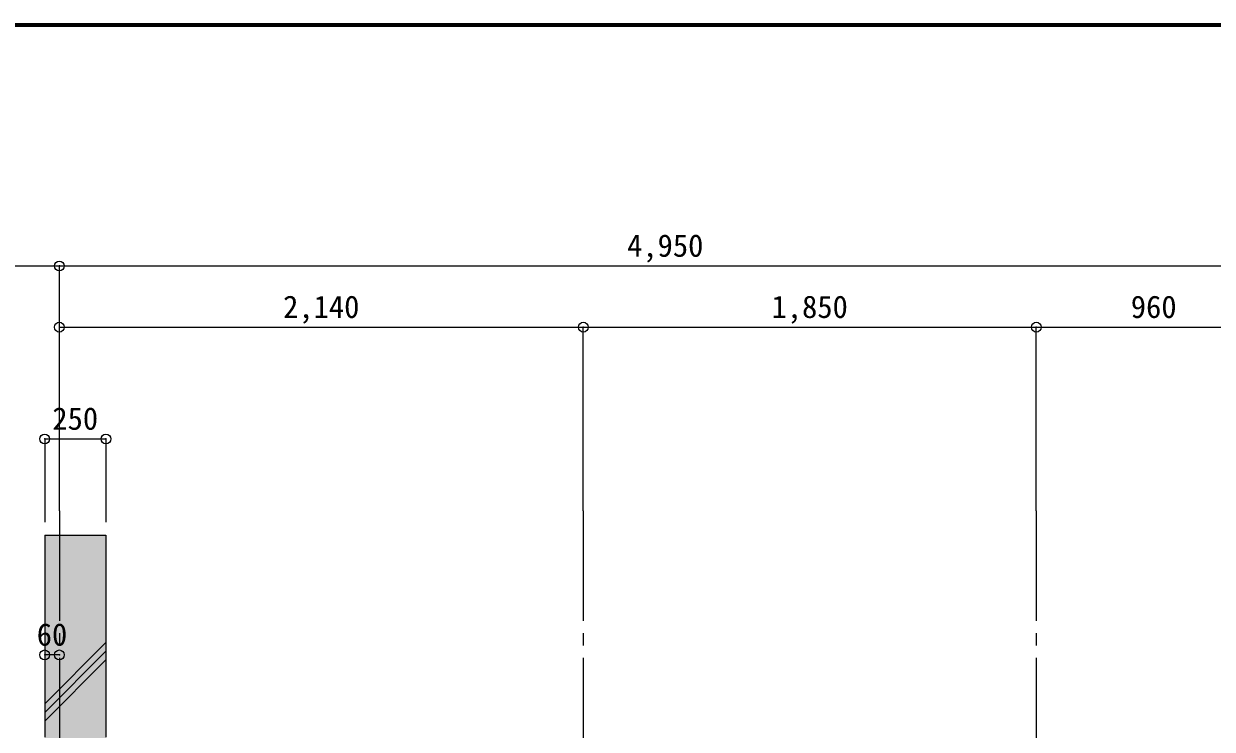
# Model space of a CAD drawing. Units: millimetres at full size, sheet at 1:50. Extents: x -9674 to 9699, y -6794 to 6791.
# Drawn here: x -3178 to 1676, y 3910 to 6791 of the extents above; entities that cross this region are included whole.
import ezdxf
from ezdxf.enums import TextEntityAlignment as Align

# ---------------------------------------------------------------- set-up
doc = ezdxf.new("R2010")
doc.units = ezdxf.units.MM
doc.header["$LTSCALE"] = 50
doc.header["$PDMODE"] = 32
doc.header["$PDSIZE"] = 40
doc.linetypes.add('CHAIN2', pattern=[12, 9, -1, 1, -1])
for name, color, linetype, lineweight in [('0-0_図面枠', 7, 'Continuous', 9), ('1-0_芯', 7, 'CHAIN2', 9), ('1-1_躯体', 2, 'Continuous', 25), ('1-8_ハッチ', 4, 'Continuous', 9), ('1-B_寸法', 7, 'Continuous', 9)]:
    doc.layers.add(name, color=color, linetype=linetype, lineweight=lineweight)
doc.layers.add('4-0', color=1, linetype='Continuous')
doc.styles.add('ＭＳ ゴシック', font='')
doc.styles.get('ＭＳ ゴシック').set_extended_font_data('MS Gothic')

msp = doc.modelspace()

# ---------------------------------------------------------------- linework, layer by layer
at = {"layer": '0-0_図面枠'}
for p, q in [((9697.16, 6789.66), (-9672.16, 6789.66)), ((9695.4, 6787.9), (-9670.4, 6787.9)), ((-9668.64, 6786.14), (9693.64, 6786.14)), ((9691.87, 6784.38), (-9666.87, 6784.38)), ((9690.11, 6782.61), (-9665.11, 6782.61)), ((9688.35, 6780.85), (-9663.35, 6780.85))]:
    msp.add_line(p, q, dxfattribs=at)
msp.add_lwpolyline([(9698.92, -6793.93), (9698.92, 6791.43), (-9673.92, 6791.43)], dxfattribs=at)
at = {"layer": '1-0_芯'}
for p, q in [((-3032.5, 4802.35), (-3032.5, -3667.65)), ((-892.5, 4802.35), (-892.5, -3667.65)), ((957.5, 4802.35), (957.5, 2342.35))]:
    msp.add_line(p, q, dxfattribs=at)
at = {"layer": '1-1_躯体'}
for p, q in [((-3092.5, 4702.35), (-2842.5, 4702.35)), ((-3092.5, 4702.35), (-3092.5, 3877.35)), ((-2842.5, 4702.35), (-2842.5, 3877.35))]:
    msp.add_line(p, q, dxfattribs=at)
at = {"layer": '1-8_ハッチ'}
for p, q in [((-3092.5, 4013.92), (-2842.5, 4263.92)), ((-3092.5, 3978.57), (-2842.5, 4228.57)), ((-3092.5, 3943.21), (-2842.5, 4193.21))]:
    msp.add_line(p, q, dxfattribs=at)
at = {"layer": '1-B_寸法'}
for p, q in [((-6752.5, 5802.35), (-3032.5, 5802.35)), ((-3032.5, 4802.35), (-3032.5, 5802.35)), ((-3032.5, 5802.35), (1917.5, 5802.35)), ((-3032.5, 5552.35), (-892.5, 5552.35)), ((-892.5, 4802.35), (-892.5, 5552.35)), ((-892.5, 5552.35), (957.5, 5552.35)), ((957.5, 4802.35), (957.5, 5552.35)), ((957.5, 5552.35), (1917.5, 5552.35)), ((-3092.5, 5095.76), (-3092.5, 4755.56)), ((-3092.5, 5095.76), (-2842.5, 5095.76)), ((-2842.5, 5095.76), (-2842.5, 4755.56)), ((-3032.5, 4213.88), (-3092.5, 4213.88))]:
    msp.add_line(p, q, dxfattribs=at)
at = {"layer": '1-B_寸法', "color": 3}
for p in [(-3032.5, 5802.35), (-3032.5, 5552.35), (-892.5, 5552.35), (957.5, 5552.35), (-3092.5, 5095.76), (-2842.5, 5095.76), (-3092.5, 4213.88), (-3032.5, 4213.88)]:
    msp.add_point(p, dxfattribs=at)
at = {"layer": '4-0'}
msp.add_solid([(-2842.5, 4702.35), (-3092.5, 4702.35), (-2842.5, 2902.35), (-3092.5, 2902.35)], dxfattribs=at)

# ---------------------------------------------------------------- texts
at = {"layer": '1-B_寸法', "style": 'ＭＳ ゴシック'}
for s, p in [('4,950', (-713.75, 5812.35)), ('2,140', (-2118.75, 5562.35)), ('1,850', (-123.75, 5562.35)), ('960', (1343.75, 5562.35)), ('250', (-3061.25, 5105.76)), ('60', (-3125, 4223.88))]:
    msp.add_text(s, height=91.64, dxfattribs=at).set_placement(p, align=Align.BOTTOM_LEFT)

doc.saveas('drawing.dxf')
